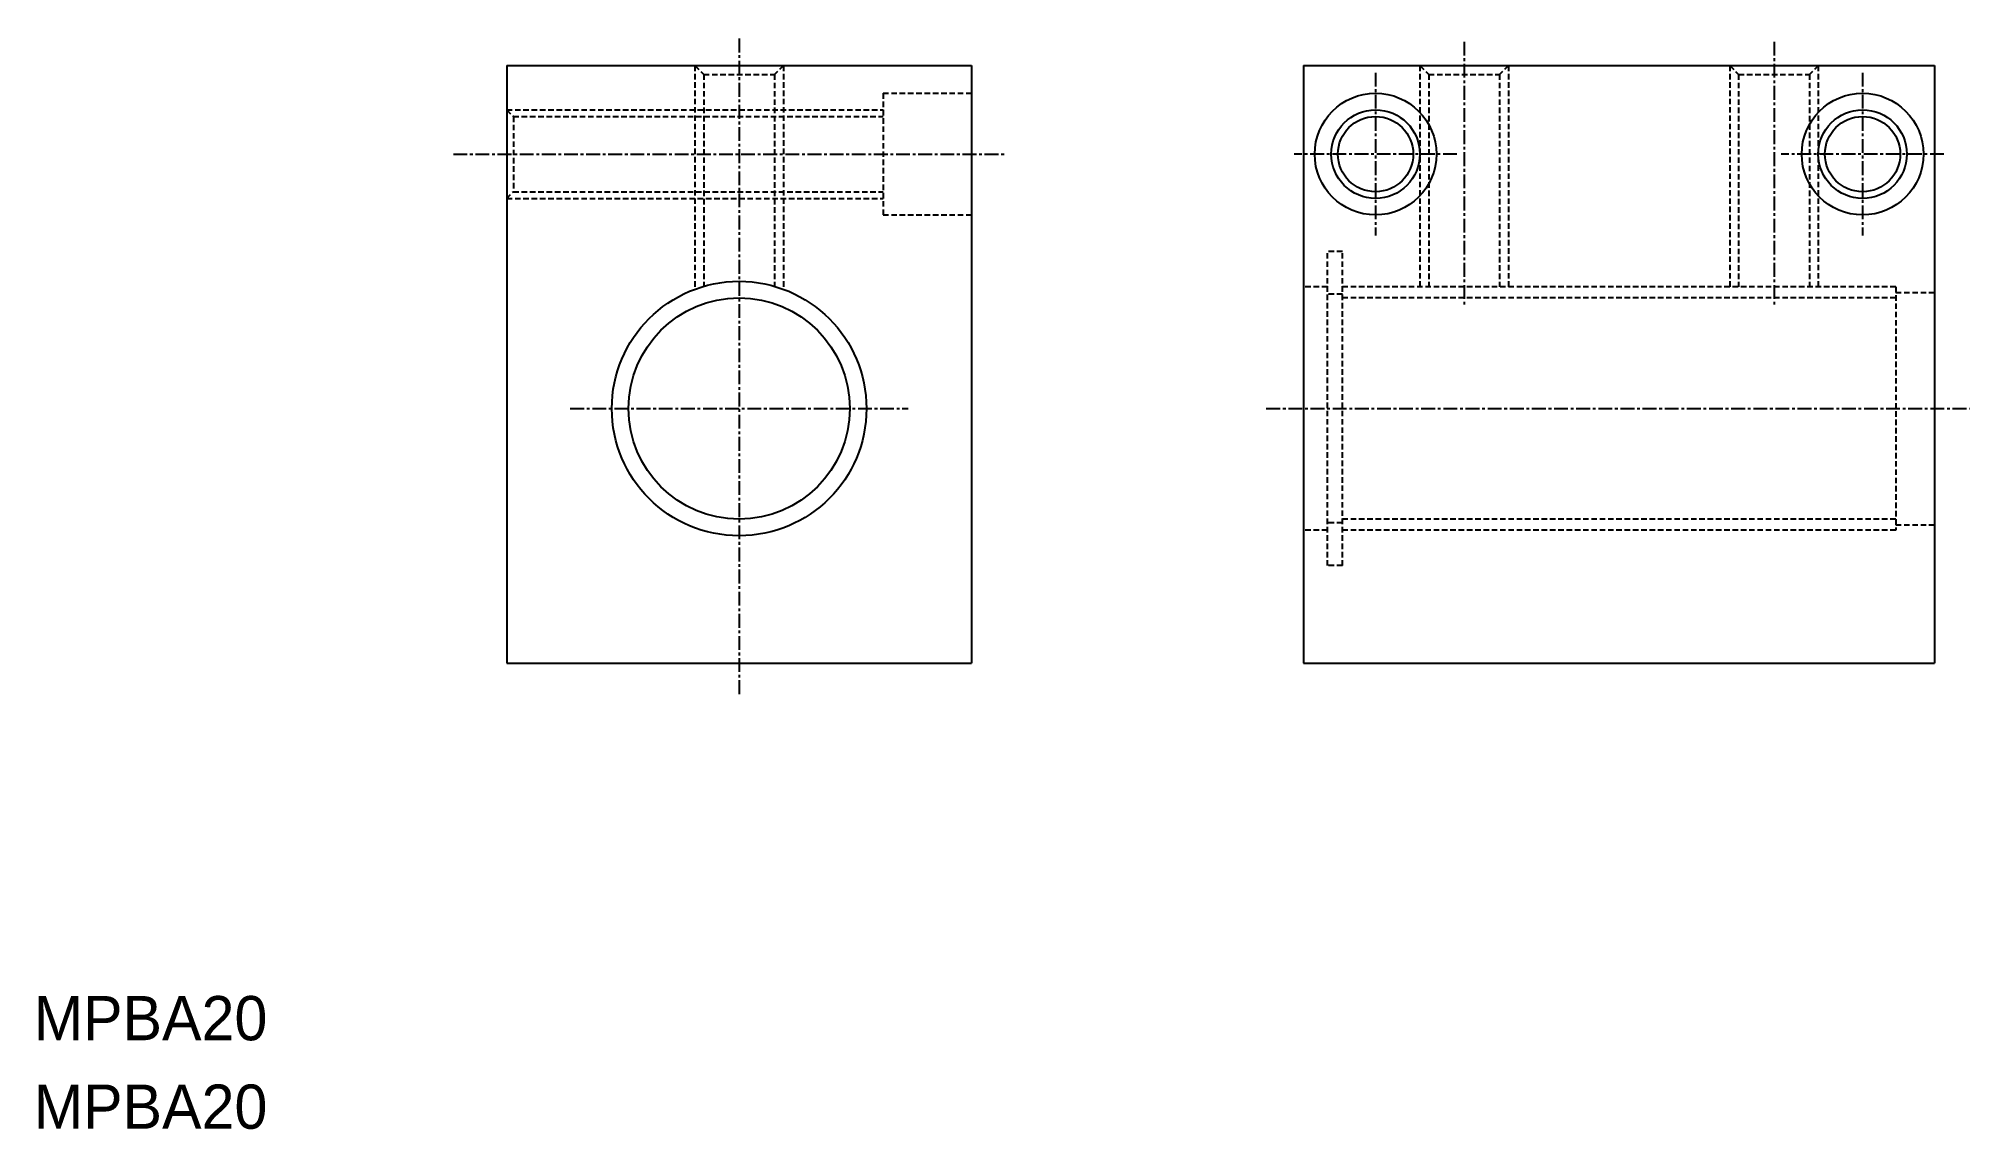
# Model space of a CAD drawing. Extents: x 10 to 185, y 10 to 109.
import ezdxf

# ---------------------------------------------------------------- set-up
doc = ezdxf.new("R2010")
doc.units = 0
doc.linetypes.add('CENTER', pattern=[2, 1.25, -0.25, 0.25, -0.25])
doc.linetypes.add('DASHED', pattern=[0.75, 0.5, -0.25])
doc.layers.get('0').update_dxf_attribs({"linetype": 'CONTINUOUS'})
doc.layers.add('CENTER', color=1, linetype='CENTER')

msp = doc.modelspace()

# ---------------------------------------------------------------- linework, layer by layer
at = {"color": 7, "linetype": 'CONTINUOUS'}
for p, q in [((52.73, 106.1), (94.73, 106.1)), ((52.73, 106.1), (52.73, 52.1)), ((63.23, 106.1), (63.23, 106.1)), ((73.73, 106.1), (73.73, 106.1)), ((94.73, 106.1), (94.73, 52.1)), ((124.73, 106.1), (181.73, 106.1)), ((124.73, 106.1), (124.73, 52.1)), ((181.73, 106.1), (181.73, 52.1)), ((52.73, 52.1), (94.73, 52.1)), ((124.73, 52.1), (181.73, 52.1))]:
    msp.add_line(p, q, dxfattribs=at)
at = {"color": 3, "linetype": 'DASHED'}
for p, q in [((69.73, 106.1), (69.73, 85.89)), ((69.73, 106.1), (70.53, 105.3)), ((70.53, 105.3), (70.53, 86.15)), ((70.53, 105.3), (76.93, 105.3)), ((77.73, 106.1), (76.93, 105.3)), ((76.93, 105.3), (76.93, 86.15)), ((77.73, 106.1), (77.73, 85.89)), ((135.23, 106.1), (135.23, 86.1)), ((135.23, 106.1), (136.03, 105.3)), ((136.03, 105.3), (136.03, 86.1)), ((136.03, 105.3), (142.43, 105.3)), ((143.23, 106.1), (142.43, 105.3)), ((142.43, 105.3), (142.43, 86.1)), ((143.23, 106.1), (143.23, 86.1)), ((163.23, 106.1), (163.23, 86.1)), ((163.23, 106.1), (164.03, 105.3)), ((164.03, 105.3), (164.03, 86.1)), ((164.03, 105.3), (170.43, 105.3)), ((171.23, 106.1), (170.43, 105.3)), ((170.43, 105.3), (170.43, 86.1)), ((171.23, 106.1), (171.23, 86.1)), ((86.73, 103.6), (94.73, 103.6)), ((86.73, 103.6), (86.73, 92.6)), ((52.73, 102.1), (86.73, 102.1)), ((52.73, 102.1), (53.33, 101.5)), ((53.33, 101.5), (86.73, 101.5)), ((53.33, 101.5), (53.33, 94.7)), ((52.73, 94.1), (53.33, 94.7)), ((53.33, 94.7), (86.73, 94.7)), ((52.73, 94.1), (86.73, 94.1)), ((86.73, 92.6), (94.73, 92.6)), ((126.88, 60.9), (126.88, 89.3)), ((128.23, 89.3), (126.88, 89.3)), ((128.23, 60.9), (128.23, 89.3)), ((126.88, 86.1), (124.73, 86.1)), ((178.23, 86.1), (128.23, 86.1)), ((178.23, 86.1), (178.23, 64.1)), ((178.23, 85.6), (181.73, 85.6)), ((128.23, 85.44), (126.88, 85.44)), ((178.23, 85.1), (128.23, 85.1)), ((128.23, 64.77), (126.88, 64.77)), ((178.23, 65.1), (128.23, 65.1)), ((178.23, 64.6), (181.73, 64.6)), ((126.88, 64.1), (124.73, 64.1)), ((178.23, 64.1), (128.23, 64.1)), ((128.23, 60.9), (126.88, 60.9))]:
    msp.add_line(p, q, dxfattribs=at)
at = {"color": 7, "linetype": 'CONTINUOUS'}
for centre, radius in [((131.23, 98.1), 5.5), ((175.23, 98.1), 5.5), ((131.23, 98.1), 3.4), ((175.23, 98.1), 3.4), ((73.73, 75.1), 11.5), ((73.73, 75.1), 10)]:
    msp.add_circle(centre, radius, dxfattribs=at)
at = {"color": 3}
for centre in [(131.23, 98.1), (175.23, 98.1)]:
    msp.add_circle(centre, 4, dxfattribs=at)
at = {"layer": 'CENTER', "color": 1, "linetype": 'CENTER'}
for p, q in [((73.73, 108.54), (73.73, 49.18)), ((139.23, 108.26), (139.23, 84.48)), ((167.23, 108.26), (167.23, 84.48)), ((131.23, 105.46), (131.23, 90.75)), ((175.23, 105.46), (175.23, 90.75)), ((47.91, 98.1), (97.76, 98.1)), ((138.58, 98.1), (123.88, 98.1)), ((182.58, 98.1), (167.88, 98.1)), ((58.47, 75.1), (89, 75.1)), ((121.36, 75.1), (184.88, 75.1))]:
    msp.add_line(p, q, dxfattribs=at)

# ---------------------------------------------------------------- texts
at = {"color": 7, "linetype": 'CONTINUOUS'}
for p in [(10, 18), (10, 10)]:
    msp.add_text('MPBA20', height=4, dxfattribs=at).set_placement(p)

doc.saveas('drawing.dxf')
